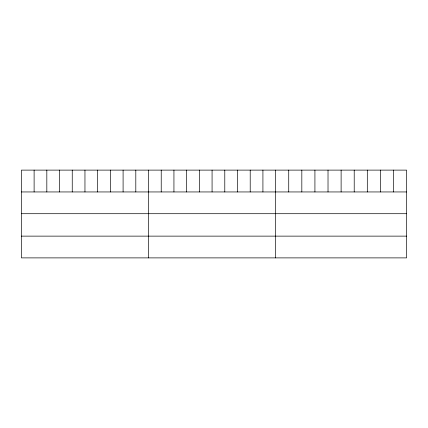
<?xml version="1.0" encoding="UTF-8"?>
<svg xmlns="http://www.w3.org/2000/svg" width="428" height="428" viewBox="0 0 428 428"><rect width="100%" height="100%" fill="white"/><g stroke="black" fill="none" stroke-linecap="round" stroke-linejoin="round"><path stroke-width="0.64" d="M406.6 191.947L406.6 257.886L21.4 257.886L21.4 170.114L406.6 170.114L406.6 191.947L21.4 191.947M21.4 213.706L406.6 213.706M21.4 236.128L406.6 236.128M393.503 170.114L393.503 191.947M380.406 170.114L380.406 191.947M367.31 170.114L367.31 191.947M354.213 170.114L354.213 191.947M341.116 170.114L341.116 191.947M328.019 170.114L328.019 191.947M314.922 170.114L314.922 191.947M301.826 170.114L301.826 191.947M288.729 170.114L288.729 191.947M275.632 170.114L275.632 257.886M262.92 170.114L262.92 191.947M250.209 170.114L250.209 191.947M237.497 170.114L237.497 191.947M224.786 170.114L224.786 191.947M212.074 170.114L212.074 191.947M199.362 170.114L199.362 191.947M186.651 170.114L186.651 191.947M173.939 170.114L173.939 191.947M161.228 170.114L161.228 191.947M148.516 170.114L148.516 257.886M135.804 170.114L135.804 191.947M123.093 170.114L123.093 191.947M110.381 170.114L110.381 191.947M97.67 170.114L97.67 191.947M84.958 170.114L84.958 191.947M72.246 170.114L72.246 191.947M59.535 170.114L59.535 191.947M46.823 170.114L46.823 191.947M34.112 170.114L34.112 191.947"/></g></svg>
